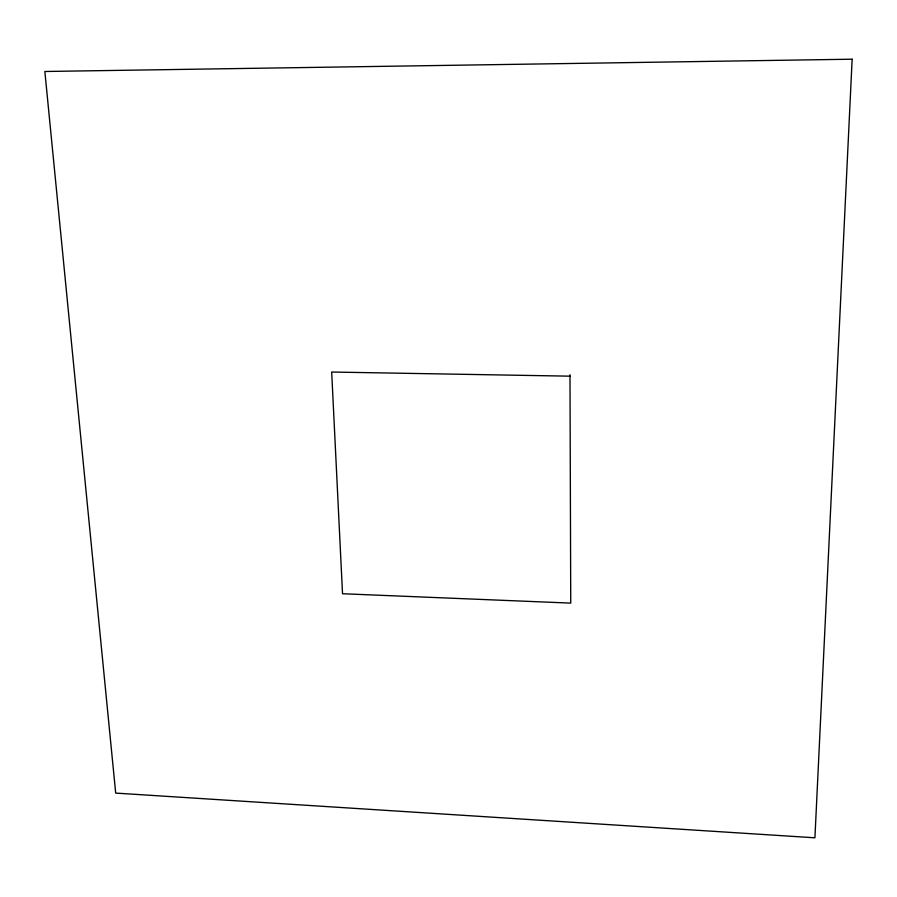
<?xml version="1.0" encoding="UTF-8"?>
<svg xmlns="http://www.w3.org/2000/svg" width="897" height="897" viewBox="0 0 897 897"><rect width="100%" height="100%" fill="white"/><g stroke="black" fill="none" stroke-linecap="round" stroke-linejoin="round"><path stroke-width="1.35" d="M569.987 376.168L331.677 372.031L342.531 593.736L570.739 603.109L569.987 374.744M852.15 59.202L814.924 837.798L115.691 793.094L44.85 71.491L852.15 59.202"/></g></svg>
